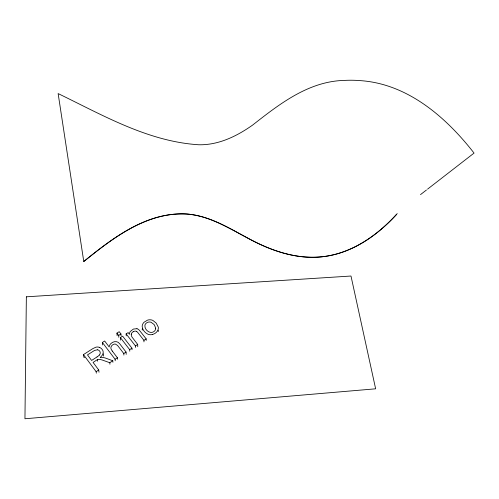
<?xml version="1.0" encoding="UTF-8"?>
<svg xmlns="http://www.w3.org/2000/svg" width="499" height="499" viewBox="0 0 499 499"><rect width="100%" height="100%" fill="white"/><g stroke="black" fill="none" stroke-linecap="round" stroke-linejoin="round"><path stroke-width="0.75" d="M131.274 334.187L131.337 335.634L132.048 337.118L137.687 344.435L137.755 346.749M396.605 214.395C377.469 235.266 352.637 252.956 323.907 256.555C299.55 259.767 275.223 252.201 253.717 241.229C232.384 230.401 211.645 216.005 187.106 214.04C147.23 211.482 113.048 237.767 83.77 261.513L58.134 93.575C102.763 115.2 148.153 141.585 198.739 144.76C218.493 145.228 236.9 136.19 252.662 125.049C279.527 103.973 308.706 81.175 344.535 80.401A98.733 76.079 18 0 1 360.59 80.645C407.833 83.926 446.187 117.296 474.05 153.087L427.549 189.152M99.301 355.113L98.665 355.737A13.922 12.438 -14 0 1 97.031 356.935M397.235 213.584C378.049 234.886 352.949 252.775 323.907 256.555C299.537 259.673 275.242 252.188 253.717 241.229C232.397 230.351 211.62 216.123 187.106 214.04C147.224 211.62 113.13 237.83 83.77 261.513M100.262 357.44L102.208 355.344L103.106 353.261A5.763 5.183 -13.7 0 0 102.707 350.317L102.295 349.631A6.749 6.069 -13.9 0 0 99.245 347.292M420.501 194.622L426.452 190.007M96.344 373.158L96.132 371.68L98.715 369.99L93.07 362.411L96.238 360.359A9.232 8.383 -15 0 1 97.455 359.667A4.628 4.192 -14.9 0 1 98.945 359.38L99.045 359.367A8.184 7.416 -15.4 0 1 101.216 359.748A24.52 22.33 -18.1 0 1 101.977 359.929L109.799 362.717L112.786 360.765L112.93 362.262M115.219 360.758L115.088 359.255L117.384 357.746L112.3 351.059M123.889 355.07L123.789 353.548L126.06 352.057L120.19 344.41A17.952 16.218 -12.8 0 0 119.685 343.792C117.695 340.674 113.211 341.135 110.897 343.593A6.013 5.433 -10.7 0 0 109.493 345.701L109.181 346.961L104.659 341.01L102.364 342.482L102.657 344.971M129.771 351.209L129.69 349.674L131.948 348.196L122.642 336.158L120.39 337.617L120.571 340.125M135.497 347.447L135.441 345.907L137.687 344.435M143.968 341.884L143.943 340.33L146.163 338.877L139.932 330.962A15.12 13.641 -8 0 0 138.953 329.864A3.998 3.599 -6.1 0 0 138.691 329.646A5.402 4.865 -6.3 0 0 136.957 328.698M97.031 356.941L91.61 360.453L87.481 354.901L94.536 350.435L97.374 349.805M126.241 335.802L126.128 333.912L128.149 332.608L129.453 334.293L129.621 332.945A5.445 4.909 -6.4 0 1 130.32 331.448L133.408 329.059L136.951 328.71M83.975 357.664L84.506 357.321M118.837 337.312L118.693 335.422L120.951 333.974L119.186 331.692L116.934 333.139L117.134 335.665M83.844 356.897L83.458 354.608L92.876 348.595L95.933 347.198A5.215 4.691 -13.6 0 1 99.232 347.31M152.675 334.449L154.422 333.725A9.674 8.708 -3.5 0 0 155.32 333.17A7.909 7.123 -3.4 0 0 157.796 330.332A6.655 6 -3.2 0 0 158.277 327.107L156.199 323.096L152.831 320.395A6.768 6.088 -3.4 0 0 151.066 319.884L150.336 319.803A6.811 6.125 -3.4 0 0 147.498 320.158L144.117 322.198A7.192 6.475 -3.5 0 0 142.371 325.08A6.275 5.645 -3.7 0 0 142.19 326.533C142.452 329.895 144.984 332.883 147.991 334.236A6.462 5.832 -3.5 0 0 149.426 334.636L149.794 334.686A6.73 6.069 -3.4 0 0 152.675 334.449M112.786 360.765L106.069 358.27A19.58 17.821 -16.6 0 0 102.37 357.353A7.984 7.236 -14.7 0 0 100.262 357.465M136.72 331.554L137.306 332.028A11.521 10.404 -7.8 0 1 138.304 333.157L143.943 340.33M126.128 333.912L135.441 345.907M116.934 333.139L118.693 335.422M120.39 337.617L129.69 349.674M123.789 353.548L117.596 345.495L115.444 344.104A2.888 2.607 -10.7 0 0 113.99 344.204L113.154 344.553A5.115 4.622 -10.7 0 0 112.818 344.759A4.497 4.061 -10.7 0 0 111.271 346.462A3.724 3.368 -10.8 0 0 110.99 348.707L111.208 349.269A10.566 9.55 -9.6 0 0 112.312 351.053M102.364 342.482L115.088 359.255M83.458 354.608L96.132 371.68M98.715 369.99L99.014 372.204M97.467 359.679L97.667 361.189M109.799 362.717L109.955 364.214M117.384 357.746L117.508 359.255M120.951 333.974L121.082 335.864M126.06 352.057L126.203 354.346M142.265 330.089L142.246 329.72A6.225 5.614 -3.9 0 1 142.346 328.629M131.948 348.196L132.017 349.73M146.163 338.877L146.182 340.43M103.268 353.847A5.72 5.152 -14 0 1 103.518 356.055M97.374 349.805A3.381 3.038 -13.8 0 1 99.276 350.678L99.395 350.816A4.154 3.736 -14 0 1 99.7 351.19A3.73 3.356 -13.9 0 1 100.237 353.036A3.718 3.343 -13.9 0 1 99.282 355.101M131.249 334.18A4.56 4.117 -6.4 0 1 133.227 331.71M133.27 331.766A3.156 2.844 -6.3 0 1 136.788 331.448M158.214 330.282A6.606 5.963 -3.4 0 1 158.252 331.592M26.36 296.818L24.95 418.761L375.647 388.815L350.99 276.028L26.36 296.818M155.7 328.242L155.538 329.365A4.316 3.892 -3.3 0 1 154.359 331.199L153.979 331.492A5.389 4.859 -3.4 0 1 153.355 331.885L153.137 331.991A4.341 3.917 -3.4 0 1 150.835 332.446C147.529 332.109 144.429 328.623 144.922 325.261A4.354 3.917 -3.5 0 1 146.014 323.389L146.369 323.084A5.395 4.859 -3.5 0 1 146.98 322.672L147.405 322.454A4.329 3.892 -3.5 0 1 149.681 322.017L150.411 322.104A4.366 3.93 -3.5 0 1 151.147 322.31L153.879 324.35A13.043 11.764 -4.8 0 1 154.509 325.167L155.7 328.242"/></g></svg>
